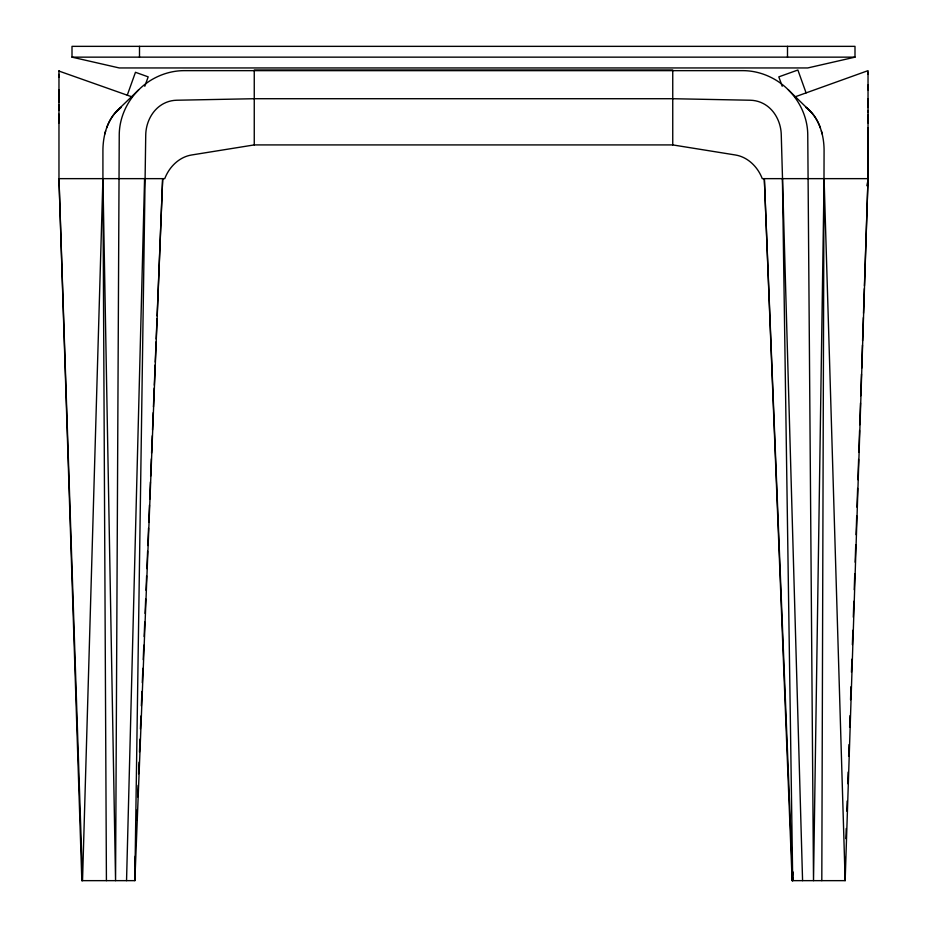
<?xml version="1.0" encoding="UTF-8"?>
<svg xmlns="http://www.w3.org/2000/svg" width="927" height="927" viewBox="0 0 927 927"><rect width="100%" height="100%" fill="white"/><g stroke="black" fill="none" stroke-linecap="round" stroke-linejoin="round"><path stroke-width="1.39" d="M58.969 122.955L58.969 114.172M58.969 110.406L58.969 104.971M58.969 102.433L58.969 89.919M58.969 77.196L58.969 74.369M58.969 71.066L131.866 96.825M58.969 70.649L58.969 178.644L164.751 178.644C169.12 167.092 179.05 157.022 191.565 154.994L254.253 144.913L254.253 70.649M793.014 877.776L792.712 880.65L764.335 178.644L792.145 880.65L845.157 880.65L868.031 178.644L868.031 127.868M868.031 122.955L868.031 114.983M868.031 112.607L868.031 110.406M868.031 107.567L868.031 101.263M868.031 100.834L868.031 98.714M868.031 89.919L868.031 85.029M868.031 74.369L868.031 72.306M821.809 880.65L824.08 150.556C824.08 134.635 819.028 117.3 805.841 107.358M138.598 89.919L117.022 110.753C106.825 121.24 102.978 136.281 102.92 150.556L102.92 178.644L82.526 880.65L58.969 178.644L81.843 880.65L134.855 880.65L145.736 134.96C145.956 122.422 152.295 109.548 163.662 103.592A29.235 29.235 0 0 1 176.721 100.232L254.253 98.714L672.747 98.714L750.279 100.232A29.235 29.235 0 0 1 763.35 103.581C774.705 109.548 781.044 122.422 781.264 134.96L802.573 880.65M126.547 880.65L144.577 178.644M81.843 880.65L82.016 874.856M844.961 866.177L845.25 857.487M845.876 838.68L846.224 828.541M846.803 811.171L847.139 801.044M847.718 783.674L848.112 772.098M848.645 756.177L849.039 744.59M849.619 727.22L850.013 715.644M850.546 699.723L850.974 686.698M851.461 672.226L851.901 659.19M852.388 644.717L852.875 630.244M853.315 617.22L853.848 601.299M854.231 589.723L854.764 573.801M855.157 562.214L855.737 544.844M856.084 534.717L856.71 515.899M857 507.22L857.637 488.402M857.927 479.711L858.611 459.444M858.854 452.214L859.572 430.499M859.769 424.717L860.499 403.002M860.743 395.759L861.473 374.056M861.67 368.262L862.446 345.099M862.585 340.765L863.361 317.602M863.512 313.256L864.335 288.656M864.439 285.759L868.031 178.644L868.031 70.649L795.134 96.825M134.855 880.65L162.665 178.644L157.126 315.875M134.879 866.2L135.284 856.096M135.805 843.095L136.211 832.979M136.744 819.978L137.15 809.874M137.671 796.872L138.146 785.32M138.61 773.767L139.073 762.203M139.49 752.098L140.012 739.097M140.417 728.981L140.95 715.98M141.356 705.876L141.935 691.426M142.294 682.759L142.874 668.321M143.221 659.653L143.812 645.204M144.16 636.536L144.739 622.098M145.099 613.431L145.678 598.981M146.026 590.314L146.617 575.876M146.906 568.645L147.602 551.322M147.833 545.539L148.54 528.205M148.772 522.422L149.467 505.099M149.71 499.317L150.406 481.982M150.637 476.2L151.344 458.877M151.576 453.094L152.271 435.76M152.515 429.989L153.21 412.654M153.442 406.872L154.206 388.1M154.322 385.203L155.133 364.983M155.249 362.098L156.072 341.878M156.188 338.981L157.011 318.761M793.083 872.017L792.145 880.65L791.809 856.038M868.031 178.644L867.255 185.84L868.031 178.644L762.249 178.644C757.88 167.092 747.95 157.022 735.435 154.994L672.747 144.913L254.253 144.913M104.809 134.009L105.666 130.927M127.266 95.168L135.469 72.294L148.181 76.86L144.797 86.269M116.976 110.8L120.95 107.358M121.159 107.358L115.296 112.793A46.593 33.14 -90 0 0 106.64 127.949L106.64 127.949M854.995 57.15L807.753 67.949L119.247 67.949L72.005 57.15L72.005 46.35L854.995 46.35L854.995 57.15L72.005 57.15M254.253 70.012L672.747 70.012M820.36 127.949L820.407 127.949A46.593 32.746 -90 0 0 811.855 112.793L788.402 89.919M821.368 130.927L822.168 134.009M806.05 107.358L810.024 110.8M806.084 92.885L797.88 70.012L778.819 76.86L782.203 86.269M845.157 880.65L824.08 178.644L813.512 880.65L807.753 134.774C807.66 120.452 802.226 106.478 793.315 95.354A68.239 68.239 0 0 0 777.011 80.776C766.965 74.45 755.262 70.742 743.361 70.649L183.639 70.649C171.738 70.742 160.035 74.45 149.989 80.776A68.239 68.239 0 0 0 133.697 95.354C124.774 106.478 119.34 120.464 119.247 134.774L115.562 880.65L102.92 178.644L106.42 880.65M782.423 178.644L792.712 880.65M787.498 46.35L787.498 57.15M672.747 70.649L672.747 144.913M139.502 46.35L139.502 57.15"/></g></svg>
